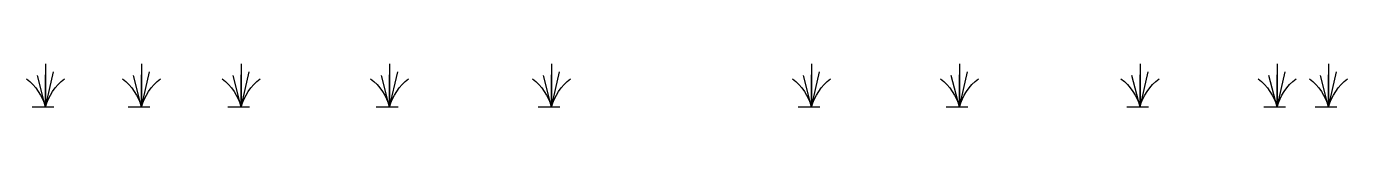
# Model space of a CAD drawing. Header units: millimetres. Extents: x 563079 to 571925, y 2063830 to 2067381.
# Drawn here: x 571888.12 to 571925.01, y 2064920 to 2064921.21 of the extents above; entities that cross this region are included whole.
import ezdxf

# ---------------------------------------------------------------- set-up
doc = ezdxf.new("R2010")
doc.units = ezdxf.units.MM
doc.header["$MEASUREMENT"] = 0

# ---------------------------------------------------------------- blocks, each defined once
blk = doc.blocks.new('A$C1BB84E8D')
at = {"color": 3, "linetype": 'Continuous'}
for p, q in [((7.09, 16.15), (7.09, 0)), ((7.09, 0), (4.08, 13.14)), ((7.09, 0), (7.09, 12.04)), ((7.09, 0), (10.11, 11.77)), ((3.95, 0), (12.03, 0))]:
    blk.add_line(p, q, dxfattribs=at)
for centre, start, end in [((-11.97, -5.1), 14.9748, 52.6561), ((26.16, -5.1), 127.3439, 165.0252)]:
    blk.add_arc(centre, 19.74, start, end, dxfattribs=at)

msp = doc.modelspace()

# ---------------------------------------------------------------- block references
at = {"color": 8, "linetype": 'Continuous', "xscale": -0.07499999995343387, "yscale": 0.07499999999534346, "zscale": 0.07500000000000001}
for p in [(571889.18218, 2064919.99947), (571891.86264, 2064919.99947), (571894.64737, 2064919.99947), (571898.79178, 2064919.99947), (571903.3132, 2064919.99947), (571910.57624, 2064919.99947), (571914.70604, 2064919.99947), (571919.74972, 2064919.99947), (571923.57692, 2064919.99947), (571925.01372, 2064919.99947)]:
    msp.add_blockref('A$C1BB84E8D', p, dxfattribs=at)

doc.saveas('drawing.dxf')
